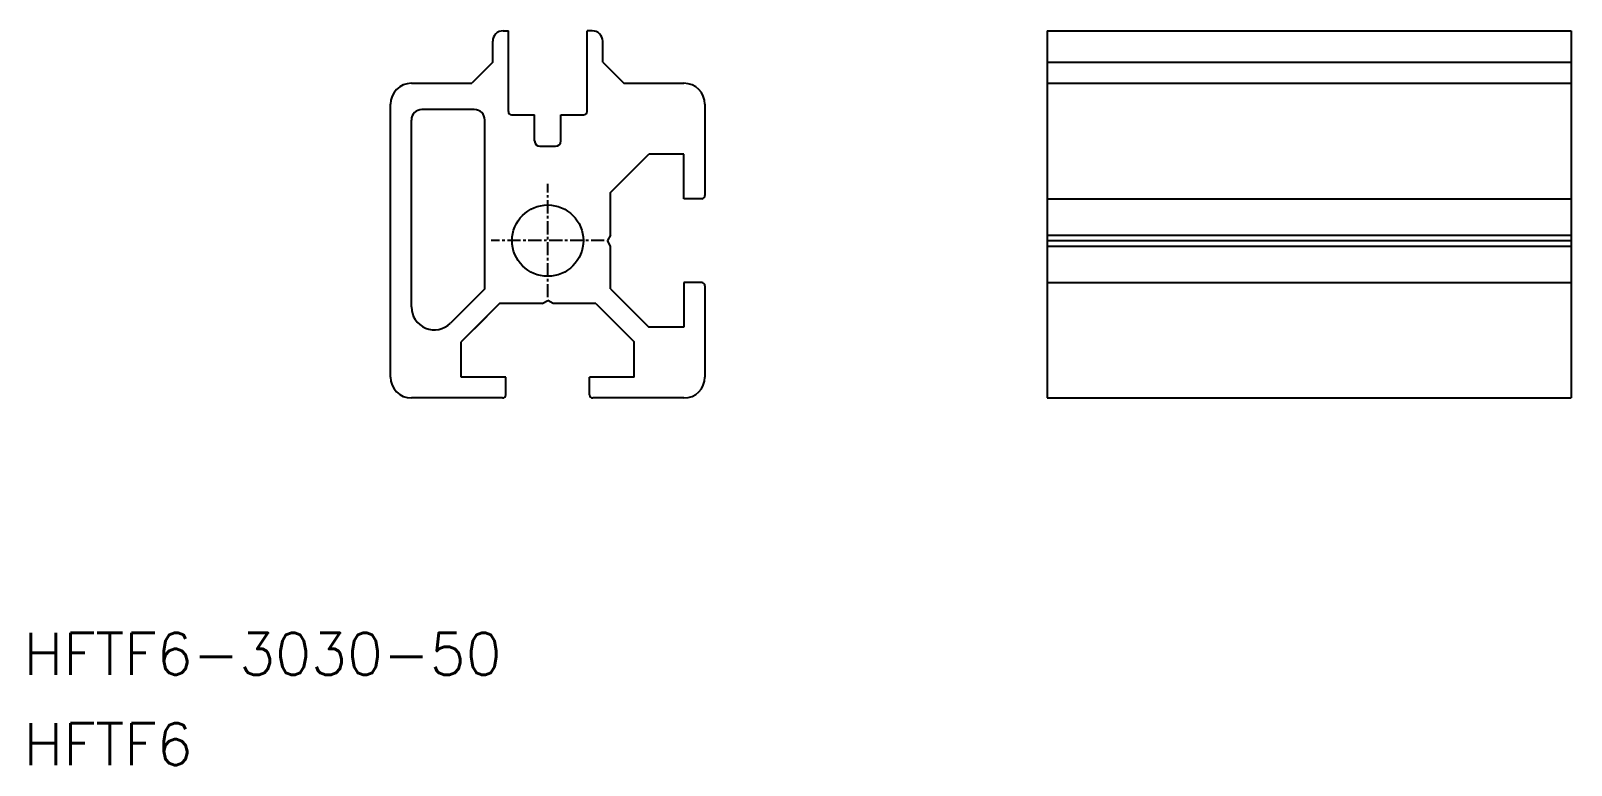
# Model space of a CAD drawing. Extents: x 1 to 148, y 0 to 70.
import ezdxf

# ---------------------------------------------------------------- set-up
doc = ezdxf.new("R2010")
doc.units = 0
doc.linetypes.add('CENTER', pattern=[2, 1.25, -0.25, 0.25, -0.25])
doc.layers.get('0').update_dxf_attribs({"linetype": 'CONTINUOUS'})
doc.layers.add('CENTER', color=1, linetype='CENTER')
doc.styles.get("Standard").update_dxf_attribs({"font": 'txt.shx', "bigfont": '@extfont2.shx'})

msp = doc.modelspace()

# ---------------------------------------------------------------- linework, layer by layer
at = {"color": 7, "linetype": 'CONTINUOUS'}
for p, q in [((45.75, 70), (46.25, 70)), ((46.25, 62.3), (46.25, 70)), ((53.75, 62.3), (53.75, 70)), ((54.25, 70), (53.75, 70)), ((97.65, 70), (147.65, 70)), ((97.65, 70), (97.65, 35)), ((147.65, 70), (147.65, 35)), ((44.75, 67), (44.75, 69)), ((55.25, 67), (55.25, 69)), ((44.75, 67), (42.75, 65)), ((55.25, 67), (57.25, 65)), ((97.65, 67), (147.65, 67)), ((37, 65), (42.75, 65)), ((57.25, 65), (63, 65)), ((97.65, 65), (147.65, 65)), ((35, 37), (35, 63)), ((43, 62.5), (38, 62.5)), ((46.55, 62), (48.75, 62)), ((48.75, 59.5), (48.75, 62)), ((51.25, 59.5), (51.25, 62)), ((51.25, 62), (53.45, 62)), ((65, 63), (65, 54.3)), ((37, 43.68), (37, 61.5)), ((44, 45.41), (44, 61.5)), ((49.25, 59), (50.75, 59)), ((56, 54.59), (59.66, 58.25)), ((63, 58.25), (59.66, 58.25)), ((63, 54), (63, 58.25)), ((56, 50.52), (56, 54.59)), ((64.7, 54), (63, 54)), ((97.65, 54), (147.65, 54)), ((56, 50.52), (55.7, 50)), ((56, 49.48), (55.7, 50)), ((97.65, 50.52), (147.65, 50.52)), ((97.65, 50), (147.65, 50)), ((56, 45.41), (56, 49.48)), ((97.65, 49.48), (147.65, 49.48)), ((63, 46), (63, 41.75)), ((64.7, 46), (63, 46)), ((65, 45.7), (65, 37)), ((97.65, 46), (147.65, 46)), ((44, 45.41), (40.72, 42.14)), ((44, 45.41), (41.57, 42.98)), ((49.48, 44), (50, 44.3)), ((50.52, 44), (50, 44.3)), ((56, 45.41), (59.66, 41.75)), ((45.41, 44), (41.75, 40.34)), ((45.41, 44), (42.98, 41.57)), ((49.48, 44), (45.41, 44)), ((54.59, 44), (50.52, 44)), ((54.59, 44), (52.47, 44)), ((54.59, 44), (58.25, 40.34)), ((63, 41.75), (59.66, 41.75)), ((41.75, 37), (41.75, 40.34)), ((58.25, 37), (58.25, 40.34)), ((46, 37), (41.75, 37)), ((46, 35.3), (46, 37)), ((58.25, 37), (54, 37)), ((54, 35.3), (54, 37)), ((45.7, 35), (37, 35)), ((63, 35), (54.3, 35)), ((97.65, 35), (147.65, 35))]:
    msp.add_line(p, q, dxfattribs=at)
msp.add_circle((50, 50), 3.4, dxfattribs=at)
for centre, radius, start, end in [((45.75, 69), 1, 90, 180), ((54.25, 69), 1, 0, 90), ((37, 63), 2, 90, 180), ((63, 63), 2, 0, 90), ((38, 61.5), 1, 90, 180), ((43, 61.5), 1, 0, 90), ((46.55, 62.3), 0.3, 180, 270), ((53.45, 62.3), 0.3, 270, 0), ((49.25, 59.5), 0.5, 180, 270), ((50.75, 59.5), 0.5, 270, 0), ((64.7, 54.3), 0.3, 270, 0), ((64.7, 45.7), 0.3, 0, 90), ((39.18, 43.68), 2.18, 180, 315), ((37, 37), 2, 180, 270), ((63, 37), 2, 270, 0), ((45.7, 35.3), 0.3, 270, 0), ((54.3, 35.3), 0.3, 180, 270)]:
    msp.add_arc(centre, radius, start, end, dxfattribs=at)
at = {"layer": 'CENTER', "color": 1, "linetype": 'CENTER'}
for p, q in [((50, 44.6), (50, 55.4)), ((55.4, 50), (44.6, 50))]:
    msp.add_line(p, q, dxfattribs=at)

# ---------------------------------------------------------------- texts
at = {"color": 7, "linetype": 'CONTINUOUS'}
for s, p in [('HFTF6-3030-50', (0, 8.6)), ('HFTF6', (0, 0))]:
    msp.add_text(s, height=4, dxfattribs=at).set_placement(p)

doc.saveas('drawing.dxf')
